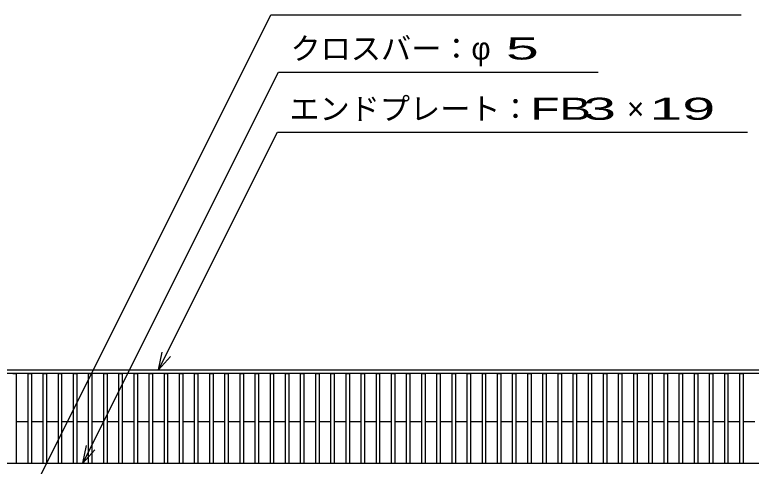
# Model space of a CAD drawing. Units: millimetres, scale not verified. Extents: x -1820 to 1731, y -1282 to 1054.
# Drawn here: x -1392 to -782, y 256 to 630 of the extents above; entities that cross this region are included whole.
import ezdxf
from ezdxf.enums import TextEntityAlignment as Align

# ---------------------------------------------------------------- set-up
doc = ezdxf.new("R2010")
doc.units = ezdxf.units.MM
doc.header["$LTSCALE"] = 10
doc.layers.add('16', color=3, linetype='Continuous', lineweight=25)
doc.layers.add('22', color=4, linetype='Continuous', lineweight=25)
doc.styles.add('ベクトル', font='')
doc.styles.get('ベクトル').set_extended_font_data('ベクトル')

msp = doc.modelspace()

# ---------------------------------------------------------------- linework, layer by layer
at = {"layer": '16'}
for p, q in [((-1419, 335.5), (-424, 335.5)), ((-424, 332.5), (-1419, 332.5)), ((-1393.88, 332.5), (-1390.88, 332.5)), ((-1390.88, 258), (-1390.88, 332.5)), ((-1381.32, 258), (-1381.32, 332.5)), ((-1381.32, 332.5), (-1378.32, 332.5)), ((-1378.32, 258), (-1378.32, 332.5)), ((-1368.76, 258), (-1368.76, 332.5)), ((-1368.76, 332.5), (-1365.76, 332.5)), ((-1365.76, 258), (-1365.76, 332.5)), ((-1356.2, 258), (-1356.2, 332.5)), ((-1356.2, 332.5), (-1353.2, 332.5)), ((-1353.2, 258), (-1353.2, 332.5)), ((-1343.64, 258), (-1343.64, 332.5)), ((-1343.64, 332.5), (-1340.64, 332.5)), ((-1340.64, 258), (-1340.64, 332.5)), ((-1331.08, 258), (-1331.08, 332.5)), ((-1331.08, 332.5), (-1328.08, 332.5)), ((-1328.08, 258), (-1328.08, 332.5)), ((-1318.52, 258), (-1318.52, 332.5)), ((-1318.52, 332.5), (-1315.52, 332.5)), ((-1315.52, 258), (-1315.52, 332.5)), ((-1305.96, 258), (-1305.96, 332.5)), ((-1305.96, 332.5), (-1302.96, 332.5)), ((-1302.96, 258), (-1302.96, 332.5)), ((-1293.4, 258), (-1293.4, 332.5)), ((-1293.4, 332.5), (-1290.4, 332.5)), ((-1290.4, 258), (-1290.4, 332.5)), ((-1280.84, 258), (-1280.84, 332.5)), ((-1280.84, 332.5), (-1277.84, 332.5)), ((-1277.84, 258), (-1277.84, 332.5)), ((-1268.28, 258), (-1268.28, 332.5)), ((-1268.28, 332.5), (-1265.28, 332.5)), ((-1265.28, 258), (-1265.28, 332.5)), ((-1255.72, 258), (-1255.72, 332.5)), ((-1255.72, 332.5), (-1252.72, 332.5)), ((-1252.72, 258), (-1252.72, 332.5)), ((-1243.16, 258), (-1243.16, 332.5)), ((-1243.16, 332.5), (-1240.16, 332.5)), ((-1240.16, 258), (-1240.16, 332.5)), ((-1230.6, 258), (-1230.6, 332.5)), ((-1230.6, 332.5), (-1227.6, 332.5)), ((-1227.6, 258), (-1227.6, 332.5)), ((-1218.04, 258), (-1218.04, 332.5)), ((-1218.04, 332.5), (-1215.04, 332.5)), ((-1215.04, 258), (-1215.04, 332.5)), ((-1205.48, 258), (-1205.48, 332.5)), ((-1205.48, 332.5), (-1202.48, 332.5)), ((-1202.48, 258), (-1202.48, 332.5)), ((-1192.92, 258), (-1192.92, 332.5)), ((-1192.92, 332.5), (-1189.92, 332.5)), ((-1189.92, 258), (-1189.92, 332.5)), ((-1180.36, 258), (-1180.36, 332.5)), ((-1180.36, 332.5), (-1177.36, 332.5)), ((-1177.36, 258), (-1177.36, 332.5)), ((-1167.8, 258), (-1167.8, 332.5)), ((-1167.8, 332.5), (-1164.8, 332.5)), ((-1164.8, 258), (-1164.8, 332.5)), ((-1155.24, 258), (-1155.24, 332.5)), ((-1155.24, 332.5), (-1152.24, 332.5)), ((-1152.24, 258), (-1152.24, 332.5)), ((-1142.68, 258), (-1142.68, 332.5)), ((-1142.68, 332.5), (-1139.68, 332.5)), ((-1139.68, 258), (-1139.68, 332.5)), ((-1130.12, 258), (-1130.12, 332.5)), ((-1130.12, 332.5), (-1127.12, 332.5)), ((-1127.12, 258), (-1127.12, 332.5)), ((-1117.56, 258), (-1117.56, 332.5)), ((-1117.56, 332.5), (-1114.56, 332.5)), ((-1114.56, 258), (-1114.56, 332.5)), ((-1105, 258), (-1105, 332.5)), ((-1105, 332.5), (-1102, 332.5)), ((-1102, 258), (-1102, 332.5)), ((-1092.44, 258), (-1092.44, 332.5)), ((-1092.44, 332.5), (-1089.44, 332.5)), ((-1089.44, 258), (-1089.44, 332.5)), ((-1079.88, 258), (-1079.88, 332.5)), ((-1079.88, 332.5), (-1076.88, 332.5)), ((-1076.88, 258), (-1076.88, 332.5)), ((-1067.32, 258), (-1067.32, 332.5)), ((-1067.32, 332.5), (-1064.32, 332.5)), ((-1064.32, 258), (-1064.32, 332.5)), ((-1054.76, 258), (-1054.76, 332.5)), ((-1054.76, 332.5), (-1051.76, 332.5)), ((-1051.76, 258), (-1051.76, 332.5)), ((-1042.2, 258), (-1042.2, 332.5)), ((-1042.2, 332.5), (-1039.2, 332.5)), ((-1039.2, 258), (-1039.2, 332.5)), ((-1029.64, 258), (-1029.64, 332.5)), ((-1029.64, 332.5), (-1026.64, 332.5)), ((-1026.64, 258), (-1026.64, 332.5)), ((-1017.08, 258), (-1017.08, 332.5)), ((-1017.08, 332.5), (-1014.08, 332.5)), ((-1014.08, 258), (-1014.08, 332.5)), ((-1004.52, 258), (-1004.52, 332.5)), ((-1004.52, 332.5), (-1001.52, 332.5)), ((-1001.52, 258), (-1001.52, 332.5)), ((-991.96, 258), (-991.96, 332.5)), ((-991.96, 332.5), (-988.96, 332.5)), ((-988.96, 258), (-988.96, 332.5)), ((-979.4, 258), (-979.4, 332.5)), ((-979.4, 332.5), (-976.4, 332.5)), ((-976.4, 258), (-976.4, 332.5)), ((-966.84, 258), (-966.84, 332.5)), ((-966.84, 332.5), (-963.84, 332.5)), ((-963.84, 258), (-963.84, 332.5)), ((-954.28, 258), (-954.28, 332.5)), ((-954.28, 332.5), (-951.28, 332.5)), ((-951.28, 258), (-951.28, 332.5)), ((-941.72, 258), (-941.72, 332.5)), ((-941.72, 332.5), (-938.72, 332.5)), ((-938.72, 258), (-938.72, 332.5)), ((-929.16, 258), (-929.16, 332.5)), ((-929.16, 332.5), (-926.16, 332.5)), ((-926.16, 258), (-926.16, 332.5)), ((-916.6, 258), (-916.6, 332.5)), ((-916.6, 332.5), (-913.6, 332.5)), ((-913.6, 258), (-913.6, 332.5)), ((-904.04, 258), (-904.04, 332.5)), ((-904.04, 332.5), (-901.04, 332.5)), ((-901.04, 258), (-901.04, 332.5)), ((-891.48, 258), (-891.48, 332.5)), ((-891.48, 332.5), (-888.48, 332.5)), ((-888.48, 258), (-888.48, 332.5)), ((-878.92, 258), (-878.92, 332.5)), ((-878.92, 332.5), (-875.92, 332.5)), ((-875.92, 258), (-875.92, 332.5)), ((-866.36, 258), (-866.36, 332.5)), ((-866.36, 332.5), (-863.36, 332.5)), ((-863.36, 258), (-863.36, 332.5)), ((-853.8, 258), (-853.8, 332.5)), ((-853.8, 332.5), (-850.8, 332.5)), ((-850.8, 258), (-850.8, 332.5)), ((-841.24, 258), (-841.24, 332.5)), ((-841.24, 332.5), (-838.24, 332.5)), ((-838.24, 258), (-838.24, 332.5)), ((-828.68, 258), (-828.68, 332.5)), ((-828.68, 332.5), (-825.68, 332.5)), ((-825.68, 258), (-825.68, 332.5)), ((-816.12, 258), (-816.12, 332.5)), ((-816.12, 332.5), (-813.12, 332.5)), ((-813.12, 258), (-813.12, 332.5)), ((-803.56, 258), (-803.56, 332.5)), ((-803.56, 332.5), (-800.56, 332.5)), ((-800.56, 258), (-800.56, 332.5)), ((-791, 258), (-791, 332.5)), ((-791, 332.5), (-788, 332.5)), ((-788, 258), (-788, 332.5)), ((-1390.88, 292.5), (-1381.32, 292.5)), ((-1378.32, 292.5), (-1368.76, 292.5)), ((-1365.76, 292.5), (-1356.2, 292.5)), ((-1353.2, 292.5), (-1343.64, 292.5)), ((-1340.64, 292.5), (-1331.08, 292.5)), ((-1328.08, 292.5), (-1318.52, 292.5)), ((-1315.52, 292.5), (-1305.96, 292.5)), ((-1302.96, 292.5), (-1293.4, 292.5)), ((-1290.4, 292.5), (-1280.84, 292.5)), ((-1277.84, 292.5), (-1268.28, 292.5)), ((-1265.28, 292.5), (-1255.72, 292.5)), ((-1252.72, 292.5), (-1243.16, 292.5)), ((-1240.16, 292.5), (-1230.6, 292.5)), ((-1227.6, 292.5), (-1218.04, 292.5)), ((-1215.04, 292.5), (-1205.48, 292.5)), ((-1202.48, 292.5), (-1192.92, 292.5)), ((-1189.92, 292.5), (-1180.36, 292.5)), ((-1177.36, 292.5), (-1167.8, 292.5)), ((-1164.8, 292.5), (-1155.24, 292.5)), ((-1152.24, 292.5), (-1142.68, 292.5)), ((-1139.68, 292.5), (-1130.12, 292.5)), ((-1127.12, 292.5), (-1117.56, 292.5)), ((-1114.56, 292.5), (-1105, 292.5)), ((-1102, 292.5), (-1092.44, 292.5)), ((-1089.44, 292.5), (-1079.88, 292.5)), ((-1076.88, 292.5), (-1067.32, 292.5)), ((-1064.32, 292.5), (-1054.76, 292.5)), ((-1051.76, 292.5), (-1042.2, 292.5)), ((-1039.2, 292.5), (-1029.64, 292.5)), ((-1026.64, 292.5), (-1017.08, 292.5)), ((-1014.08, 292.5), (-1004.52, 292.5)), ((-1001.52, 292.5), (-991.96, 292.5)), ((-988.96, 292.5), (-979.4, 292.5)), ((-976.4, 292.5), (-966.84, 292.5)), ((-963.84, 292.5), (-954.28, 292.5)), ((-951.28, 292.5), (-941.72, 292.5)), ((-938.72, 292.5), (-929.16, 292.5)), ((-926.16, 292.5), (-916.6, 292.5)), ((-913.6, 292.5), (-904.04, 292.5)), ((-901.04, 292.5), (-891.48, 292.5)), ((-888.48, 292.5), (-878.92, 292.5)), ((-875.92, 292.5), (-866.36, 292.5)), ((-863.36, 292.5), (-853.8, 292.5)), ((-850.8, 292.5), (-841.24, 292.5)), ((-838.24, 292.5), (-828.68, 292.5)), ((-825.68, 292.5), (-816.12, 292.5)), ((-813.12, 292.5), (-803.56, 292.5)), ((-800.56, 292.5), (-791, 292.5)), ((-788, 292.5), (-778.44, 292.5)), ((-1419, 258), (-424, 258))]:
    msp.add_line(p, q, dxfattribs=at)
at = {"layer": '22'}
for p, q in [((-1390.88, 208), (-1179.88, 630)), ((-1179.88, 630), (-789.88, 630)), ((-1335.86, 258), (-1173.61, 582.5)), ((-1173.61, 582.5), (-908.61, 582.5)), ((-1273.06, 335.5), (-1174.56, 532.5)), ((-1174.56, 532.5), (-784.56, 532.5)), ((-1273.06, 335.5), (-1270.06, 350.1)), ((-1273.06, 335.5), (-1263.06, 346.5)), ((-1335.86, 258), (-1332.86, 272.6)), ((-1335.86, 258), (-1325.86, 269))]:
    msp.add_line(p, q, dxfattribs=at)

# ---------------------------------------------------------------- texts
at = {"layer": '22', "color": 2, "style": 'ベクトル'}
for s, p in [('クロスバー：', (-1163.61, 602)), ('φ', (-1013.61, 602)), ('エンドプレート：', (-1164.56, 552)), ('×', (-884.56, 552))]:
    msp.add_text(s, height=18.33, dxfattribs=at).set_placement(p, align=Align.MIDDLE_LEFT)
for s, width, p in [(' 5 ', 2, (-998.61, 602)), ('FB', 1.6, (-964.56, 552)), (' 3 ', 2, (-934.56, 552)), (' 19 ', 2, (-879.56, 552))]:
    msp.add_text(s, height=18.33, dxfattribs=dict(at, width=width)).set_placement(p, align=Align.MIDDLE_LEFT)

doc.saveas('drawing.dxf')
